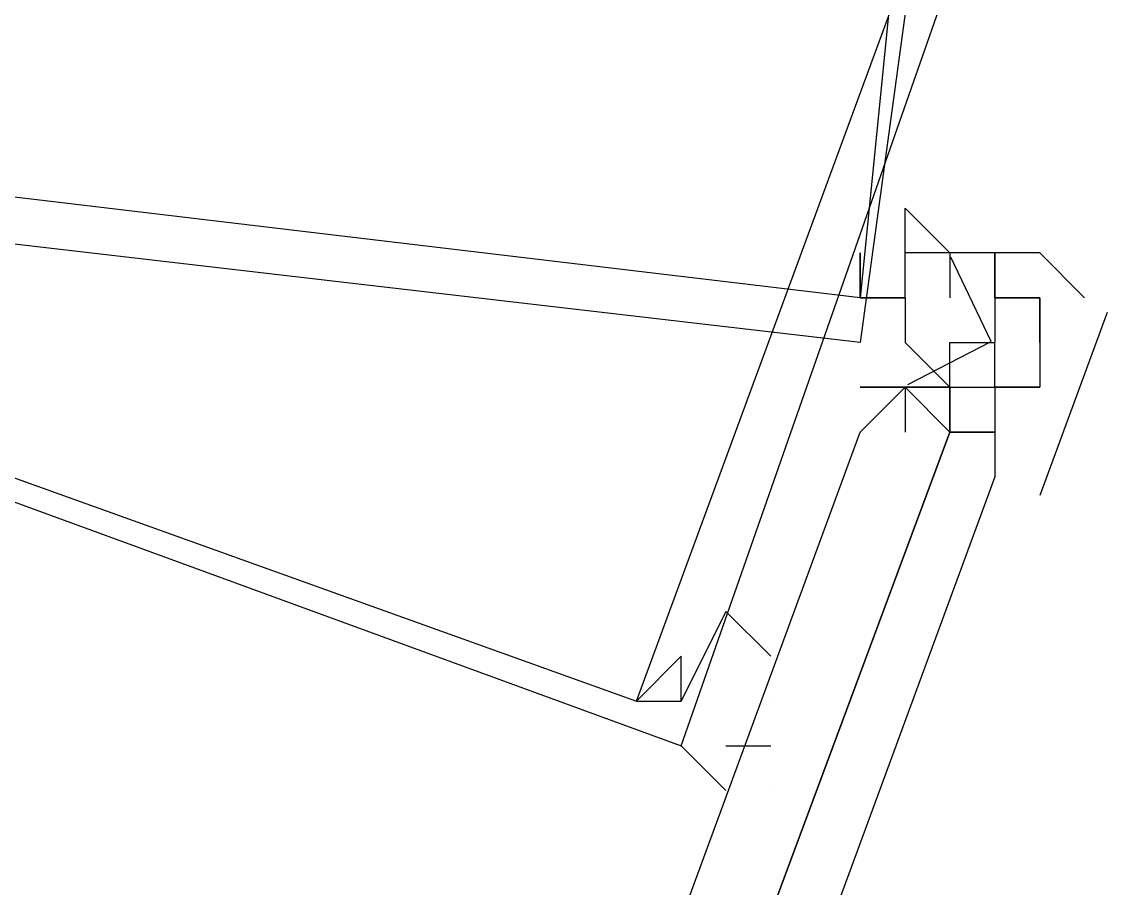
# Model space of a CAD drawing. Header units: feet. Extents: x -84 to 198, y -22 to 181.
# Drawn here: x 137.6038 to 137.9268, y 102.9487 to 103.2066 of the extents above; entities that cross this region are included whole.
import ezdxf

# ---------------------------------------------------------------- set-up
doc = ezdxf.new("R2010")
doc.units = ezdxf.units.FT
doc.layers.add('A-LINEA', color=7, linetype='CONTINUOUS')

msp = doc.modelspace()

# ---------------------------------------------------------------- linework, layer by layer
at = {"layer": 'A-LINEA'}
for p, q in [((137.8667, 103.1378), (137.8667, 103.1378)), ((137.8667, 103.1378), (137.8667, 103.1378)), ((137.8667, 103.1378), (137.8667, 103.1378)), ((137.8667, 103.1378), (137.8667, 103.1378)), ((137.88, 103.1378), (137.88, 103.1378)), ((137.88, 103.1378), (137.88, 103.1244)), ((137.88, 103.1378), (137.88, 103.1378)), ((137.88, 103.1378), (137.88, 103.1378)), ((137.88, 103.1378), (137.88, 103.1378)), ((137.88, 103.1378), (137.88, 103.1378)), ((137.88, 103.1378), (137.88, 103.1378)), ((137.88, 103.1378), (137.88, 103.1244)), ((137.88, 103.1378), (137.88, 103.1378)), ((137.88, 103.1378), (137.88, 103.1378)), ((137.88, 103.1378), (137.88, 103.1378)), ((137.88, 103.1378), (137.88, 103.1378)), ((137.8933, 103.1378), (137.8933, 103.1378)), ((137.8933, 103.1378), (137.8933, 103.1378)), ((137.8933, 103.1378), (137.8933, 103.1378)), ((137.8933, 103.1378), (137.8933, 103.1378)), ((137.8933, 103.1378), (137.8933, 103.1378)), ((137.8933, 103.1378), (137.8933, 103.1378)), ((137.8933, 103.1378), (137.8933, 103.1378)), ((137.8933, 103.1378), (137.8933, 103.1378)), ((137.8933, 103.1378), (137.8933, 103.1378)), ((137.8933, 103.1378), (137.8933, 103.1244)), ((137.8933, 103.1378), (137.8933, 103.1378)), ((137.8933, 103.1378), (137.8933, 103.1378)), ((137.8933, 103.1378), (137.8933, 103.1378)), ((137.8933, 103.1378), (137.8933, 103.1378)), ((137.8933, 103.1378), (137.8933, 103.1378)), ((137.8933, 103.1378), (137.8933, 103.1378)), ((137.8933, 103.1378), (137.8933, 103.1378)), ((137.8933, 103.1378), (137.8933, 103.1378)), ((137.8933, 103.1378), (137.8933, 103.1244)), ((137.8933, 103.1378), (137.8933, 103.1378)), ((137.8933, 103.1378), (137.8933, 103.1378)), ((137.8933, 103.1378), (137.8933, 103.1378)), ((137.8933, 103.1378), (137.8933, 103.1378)), ((137.8933, 103.1378), (137.8933, 103.1378)), ((137.8933, 103.1244), (137.8933, 103.1378)), ((137.8933, 103.1378), (137.8933, 103.1378)), ((137.8933, 103.1378), (137.8933, 103.1378)), ((137.8933, 103.1378), (137.8933, 103.1378)), ((137.8933, 103.1378), (137.8933, 103.1378)), ((137.8933, 103.1378), (137.8933, 103.1378)), ((137.8933, 103.1378), (137.8933, 103.1378)), ((137.8933, 103.1378), (137.8933, 103.1378)), ((137.8933, 103.1378), (137.8933, 103.1378)), ((137.8933, 103.1378), (137.8933, 103.1378)), ((137.8933, 103.1378), (137.8933, 103.1244)), ((137.8933, 103.1378), (137.8933, 103.1378)), ((137.8933, 103.1378), (137.8933, 103.1378)), ((137.8933, 103.1378), (137.8933, 103.1378)), ((137.8933, 103.1378), (137.8933, 103.1378)), ((137.8933, 103.1378), (137.8933, 103.1378)), ((137.8933, 103.1378), (137.8933, 103.1378)), ((137.8933, 103.1378), (137.8933, 103.1378)), ((137.8933, 103.1378), (137.8933, 103.1378)), ((137.8933, 103.1378), (137.8933, 103.1244)), ((137.8933, 103.1378), (137.8933, 103.1378)), ((137.8933, 103.1378), (137.8933, 103.1378)), ((137.8933, 103.1378), (137.8933, 103.1378)), ((137.8933, 103.1378), (137.8933, 103.1378)), ((137.8933, 103.1378), (137.8933, 103.1378)), ((137.8933, 103.1244), (137.8933, 103.1378)), ((137.88, 103.1244), (137.88, 103.1244)), ((137.88, 103.1244), (137.88, 103.1244)), ((137.8933, 103.1244), (137.8933, 103.1244)), ((137.8933, 103.1244), (137.8933, 103.1244)), ((137.8933, 103.1244), (137.8933, 103.1111)), ((137.8933, 103.1244), (137.8933, 103.1244)), ((137.8933, 103.1244), (137.8933, 103.1244)), ((137.8933, 103.1244), (137.8933, 103.1244)), ((137.8933, 103.1244), (137.9067, 103.1244)), ((137.8933, 103.1244), (137.8933, 103.1244)), ((137.8933, 103.1244), (137.8933, 103.1244)), ((137.8933, 103.1244), (137.8933, 103.1244)), ((137.8933, 103.1244), (137.8933, 103.1244)), ((137.8933, 103.1244), (137.8933, 103.1244)), ((137.8933, 103.1244), (137.8933, 103.1111)), ((137.8933, 103.1244), (137.8933, 103.1244)), ((137.8933, 103.1244), (137.8933, 103.1244)), ((137.8933, 103.1244), (137.8933, 103.1111)), ((137.8933, 103.1244), (137.8933, 103.1111)), ((137.8933, 103.1244), (137.8933, 103.1111)), ((137.8933, 103.1244), (137.8933, 103.1244)), ((137.8933, 103.1244), (137.8933, 103.1244)), ((137.8933, 103.1244), (137.8933, 103.1244)), ((137.8933, 103.1244), (137.8933, 103.1244)), ((137.8933, 103.1244), (137.8933, 103.1244)), ((137.8933, 103.1244), (137.8933, 103.1244)), ((137.9067, 103.1244), (137.8933, 103.1244)), ((137.8933, 103.1244), (137.8933, 103.1244)), ((137.8933, 103.1244), (137.8933, 103.1244)), ((137.9067, 103.1244), (137.8933, 103.1244)), ((137.9067, 103.1244), (137.8933, 103.1244)), ((137.8933, 103.1244), (137.8933, 103.1244)), ((137.8933, 103.1244), (137.8933, 103.1244)), ((137.8933, 103.1244), (137.8933, 103.1111)), ((137.8933, 103.1244), (137.8933, 103.1244)), ((137.8933, 103.1244), (137.8933, 103.1244)), ((137.8933, 103.1244), (137.8933, 103.1244)), ((137.8933, 103.1244), (137.9067, 103.1244)), ((137.8933, 103.1244), (137.8933, 103.1244)), ((137.8933, 103.1244), (137.8933, 103.1244)), ((137.8933, 103.1244), (137.8933, 103.1244)), ((137.8933, 103.1244), (137.8933, 103.1244)), ((137.8933, 103.1244), (137.8933, 103.1244)), ((137.8933, 103.1244), (137.8933, 103.1111)), ((137.8933, 103.1244), (137.8933, 103.1244)), ((137.8933, 103.1244), (137.8933, 103.1244)), ((137.8933, 103.1244), (137.8933, 103.1111)), ((137.8933, 103.1244), (137.8933, 103.1111)), ((137.8933, 103.1244), (137.8933, 103.1111)), ((137.8933, 103.1244), (137.8933, 103.1244)), ((137.8933, 103.1244), (137.8933, 103.1244)), ((137.8933, 103.1244), (137.8933, 103.1244)), ((137.8933, 103.1244), (137.8933, 103.1244)), ((137.8933, 103.1244), (137.8933, 103.1244)), ((137.8933, 103.1244), (137.8933, 103.1244)), ((137.9067, 103.1244), (137.8933, 103.1244)), ((137.8933, 103.1244), (137.8933, 103.1244)), ((137.8933, 103.1244), (137.8933, 103.1244)), ((137.9067, 103.1244), (137.8933, 103.1244)), ((137.9067, 103.1244), (137.8933, 103.1244)), ((137.9067, 103.1244), (137.9067, 103.1111)), ((137.9067, 103.1244), (137.9067, 103.1244)), ((137.9067, 103.1244), (137.9067, 103.1244)), ((137.9067, 103.1244), (137.9067, 103.1244)), ((137.9067, 103.1244), (137.9067, 103.1244)), ((137.9067, 103.1244), (137.9067, 103.1244)), ((137.9067, 103.1244), (137.9067, 103.1244)), ((137.9067, 103.1244), (137.9067, 103.1244)), ((137.9067, 103.1244), (137.9067, 103.1244)), ((137.9067, 103.1244), (137.9067, 103.1244)), ((137.9067, 103.1244), (137.9067, 103.1111)), ((137.9067, 103.1244), (137.9067, 103.1244)), ((137.9067, 103.1244), (137.9067, 103.1244)), ((137.9067, 103.1244), (137.9067, 103.1244)), ((137.9067, 103.1244), (137.9067, 103.1244)), ((137.9067, 103.1244), (137.9067, 103.1244)), ((137.9067, 103.1244), (137.9067, 103.1244)), ((137.9067, 103.1244), (137.9067, 103.1244)), ((137.9067, 103.1244), (137.9067, 103.1244)), ((137.9067, 103.1244), (137.9067, 103.1244)), ((137.9067, 103.1244), (137.9067, 103.1244)), ((137.9067, 103.1244), (137.9067, 103.1244)), ((137.9067, 103.1244), (137.9067, 103.1244)), ((137.9067, 103.1244), (137.9067, 103.1244)), ((137.9067, 103.1244), (137.9067, 103.1111)), ((137.9067, 103.1244), (137.9067, 103.1244)), ((137.9067, 103.1244), (137.9067, 103.1244)), ((137.9067, 103.1244), (137.9067, 103.1244)), ((137.9067, 103.1244), (137.9067, 103.1244)), ((137.9067, 103.1244), (137.9067, 103.1244)), ((137.9067, 103.1244), (137.9067, 103.1244)), ((137.9067, 103.1244), (137.9067, 103.1244)), ((137.9067, 103.1244), (137.9067, 103.1244)), ((137.9067, 103.1244), (137.9067, 103.1244)), ((137.9067, 103.1244), (137.9067, 103.1111)), ((137.9067, 103.1244), (137.9067, 103.1244)), ((137.9067, 103.1244), (137.9067, 103.1244)), ((137.9067, 103.1244), (137.9067, 103.1244)), ((137.9067, 103.1244), (137.9067, 103.1244)), ((137.9067, 103.1244), (137.9067, 103.1244)), ((137.9067, 103.1244), (137.9067, 103.1244)), ((137.9067, 103.1244), (137.9067, 103.1244)), ((137.9067, 103.1244), (137.9067, 103.1244)), ((137.9067, 103.1244), (137.9067, 103.1244)), ((137.9067, 103.1244), (137.9067, 103.1244)), ((137.9067, 103.1244), (137.9067, 103.1244)), ((137.9067, 103.1244), (137.9067, 103.1244)), ((137.9067, 103.1244), (137.9067, 103.1244)), ((137.92, 103.1244), (137.92, 103.1244)), ((137.92, 103.1244), (137.92, 103.1244)), ((137.9268, 103.12), (137.9067, 103.0656)), ((137.9268, 103.12), (137.9067, 103.0656)), ((137.88, 103.1111), (137.88, 103.1111)), ((137.88, 103.1111), (137.88, 103.1111)), ((137.88, 103.1111), (137.88, 103.1111)), ((137.88, 103.0978), (137.88, 103.1111)), ((137.88, 103.1111), (137.8933, 103.1111)), ((137.88, 103.1111), (137.88, 103.1111)), ((137.88, 103.1111), (137.88, 103.1111)), ((137.88, 103.1111), (137.88, 103.1111)), ((137.88, 103.0978), (137.88, 103.1111)), ((137.88, 103.1111), (137.8933, 103.1111)), ((137.8933, 103.1111), (137.8933, 103.1111)), ((137.8933, 103.1111), (137.8933, 103.1111)), ((137.8933, 103.1111), (137.8933, 103.1111)), ((137.8933, 103.1111), (137.8933, 103.1111)), ((137.8933, 103.1111), (137.8933, 103.1111)), ((137.8933, 103.1111), (137.8933, 103.1111)), ((137.8933, 103.1111), (137.8933, 103.1111)), ((137.8933, 103.1111), (137.8933, 103.1111)), ((137.8933, 103.1111), (137.8933, 103.1111)), ((137.8933, 103.1111), (137.8933, 103.1111)), ((137.8933, 103.1111), (137.8933, 103.1111)), ((137.8933, 103.1111), (137.8933, 103.1111)), ((137.8933, 103.1111), (137.8933, 103.1111)), ((137.8933, 103.1111), (137.8933, 103.1111)), ((137.8933, 103.1111), (137.8933, 103.1111)), ((137.8933, 103.1111), (137.8933, 103.1111)), ((137.8933, 103.1111), (137.8933, 103.1111)), ((137.8933, 103.1111), (137.8933, 103.1111)), ((137.8933, 103.1111), (137.8933, 103.1111)), ((137.8933, 103.1111), (137.8933, 103.1111)), ((137.8933, 103.1111), (137.8933, 103.1111)), ((137.8933, 103.1111), (137.8933, 103.1111)), ((137.8933, 103.1111), (137.8933, 103.1111)), ((137.8933, 103.1111), (137.8933, 103.1111)), ((137.8933, 103.1111), (137.8933, 103.1111)), ((137.8933, 103.1111), (137.8933, 103.1111)), ((137.8933, 103.0978), (137.8933, 103.1111)), ((137.8933, 103.1111), (137.8933, 103.1111)), ((137.8933, 103.1111), (137.8933, 103.1111)), ((137.8933, 103.0978), (137.8933, 103.1111)), ((137.8933, 103.1111), (137.8933, 103.1111)), ((137.8933, 103.1111), (137.8933, 103.1111)), ((137.8933, 103.1111), (137.8933, 103.1111)), ((137.8933, 103.1111), (137.8933, 103.1111)), ((137.8933, 103.1111), (137.8933, 103.1111)), ((137.8933, 103.1111), (137.8933, 103.1111)), ((137.8933, 103.1111), (137.8933, 103.1111)), ((137.8933, 103.1111), (137.8933, 103.1111)), ((137.8933, 103.1111), (137.8933, 103.1111)), ((137.8933, 103.1111), (137.8933, 103.1111)), ((137.8933, 103.1111), (137.8933, 103.1111)), ((137.8933, 103.1111), (137.8933, 103.1111)), ((137.8933, 103.1111), (137.8933, 103.1111)), ((137.8933, 103.1111), (137.8933, 103.1111)), ((137.8933, 103.1111), (137.8933, 103.1111)), ((137.8933, 103.1111), (137.8933, 103.1111)), ((137.8933, 103.1111), (137.8933, 103.1111)), ((137.8933, 103.1111), (137.8933, 103.1111)), ((137.8933, 103.1111), (137.8933, 103.1111)), ((137.8933, 103.1111), (137.8933, 103.1111)), ((137.8933, 103.1111), (137.8933, 103.1111)), ((137.8933, 103.1111), (137.8933, 103.1111)), ((137.8933, 103.1111), (137.8933, 103.1111)), ((137.8933, 103.1111), (137.8933, 103.1111)), ((137.8933, 103.1111), (137.8933, 103.1111)), ((137.8933, 103.1111), (137.8933, 103.1111)), ((137.8933, 103.1111), (137.8933, 103.1111)), ((137.8933, 103.1111), (137.8933, 103.1111)), ((137.8933, 103.1111), (137.8933, 103.1111)), ((137.8933, 103.0978), (137.8933, 103.1111)), ((137.8933, 103.1111), (137.8933, 103.1111)), ((137.8933, 103.1111), (137.8933, 103.1111)), ((137.8933, 103.0978), (137.8933, 103.1111)), ((137.8933, 103.1111), (137.8933, 103.1111)), ((137.8933, 103.1111), (137.8933, 103.1111)), ((137.8933, 103.1111), (137.8933, 103.1111)), ((137.9067, 103.1111), (137.9067, 103.1111)), ((137.9067, 103.1111), (137.9067, 103.0978)), ((137.9067, 103.1111), (137.9067, 103.1111)), ((137.9067, 103.1111), (137.9067, 103.1111)), ((137.9067, 103.1111), (137.9067, 103.1111)), ((137.9067, 103.1111), (137.9067, 103.1111)), ((137.9067, 103.1111), (137.9067, 103.1111)), ((137.9067, 103.1111), (137.9067, 103.1111)), ((137.9067, 103.1111), (137.9067, 103.1111)), ((137.9067, 103.1111), (137.9067, 103.1111)), ((137.9067, 103.1111), (137.9067, 103.1111)), ((137.9067, 103.1111), (137.9067, 103.0978)), ((137.9067, 103.1111), (137.9067, 103.1111)), ((137.9067, 103.1111), (137.9067, 103.1111)), ((137.9067, 103.1111), (137.9067, 103.1111)), ((137.9067, 103.1111), (137.9067, 103.1111)), ((137.9067, 103.1111), (137.9067, 103.1111)), ((137.9067, 103.1111), (137.9067, 103.1111)), ((137.9067, 103.1111), (137.9067, 103.1111)), ((137.9067, 103.1111), (137.9067, 103.1111)), ((137.8533, 103.0978), (137.8533, 103.0978)), ((137.8533, 103.0978), (137.8533, 103.0978)), ((137.8533, 103.0978), (137.8533, 103.0978)), ((137.8533, 103.0978), (137.8667, 103.0978)), ((137.8667, 103.0978), (137.8533, 103.0978)), ((137.8533, 103.0978), (137.8533, 103.0978)), ((137.8533, 103.0978), (137.8533, 103.0978)), ((137.8533, 103.0978), (137.8533, 103.0978)), ((137.8533, 103.0978), (137.8667, 103.0978)), ((137.8667, 103.0978), (137.8533, 103.0978)), ((137.8667, 103.0978), (137.8667, 103.0978)), ((137.8667, 103.0978), (137.8667, 103.0978)), ((137.8667, 103.0978), (137.8667, 103.0844)), ((137.8667, 103.0978), (137.8667, 103.0978)), ((137.8667, 103.0978), (137.8667, 103.0978)), ((137.8667, 103.0978), (137.8667, 103.0978)), ((137.88, 103.0978), (137.8667, 103.0978)), ((137.8667, 103.0978), (137.88, 103.0978)), ((137.8667, 103.0978), (137.8667, 103.0978)), ((137.8667, 103.0978), (137.8667, 103.0978)), ((137.8667, 103.0978), (137.8667, 103.0978)), ((137.8667, 103.0978), (137.8667, 103.0978)), ((137.8667, 103.0978), (137.8667, 103.0844)), ((137.8667, 103.0978), (137.8667, 103.0978)), ((137.8667, 103.0978), (137.8667, 103.0978)), ((137.8667, 103.0978), (137.8667, 103.0978)), ((137.88, 103.0978), (137.8667, 103.0978)), ((137.8667, 103.0978), (137.88, 103.0978)), ((137.8667, 103.0978), (137.8667, 103.0978)), ((137.8667, 103.0978), (137.8667, 103.0978)), ((137.88, 103.0978), (137.88, 103.0978)), ((137.88, 103.0978), (137.8933, 103.0978)), ((137.88, 103.0978), (137.88, 103.0978)), ((137.88, 103.0978), (137.88, 103.0978)), ((137.88, 103.0978), (137.88, 103.0978)), ((137.88, 103.0978), (137.88, 103.0978)), ((137.88, 103.0978), (137.88, 103.0978)), ((137.88, 103.0978), (137.88, 103.0844)), ((137.88, 103.0978), (137.88, 103.0978)), ((137.88, 103.0978), (137.88, 103.0978)), ((137.88, 103.0978), (137.88, 103.0978)), ((137.88, 103.0978), (137.88, 103.0978)), ((137.88, 103.0978), (137.88, 103.0978)), ((137.88, 103.0978), (137.88, 103.0978)), ((137.88, 103.0978), (137.88, 103.0978)), ((137.88, 103.0978), (137.88, 103.0978)), ((137.88, 103.0978), (137.88, 103.0978)), ((137.88, 103.0978), (137.88, 103.0978)), ((137.88, 103.0978), (137.88, 103.0978)), ((137.88, 103.0978), (137.88, 103.0978)), ((137.88, 103.0978), (137.88, 103.0978)), ((137.88, 103.0978), (137.88, 103.0978)), ((137.88, 103.0978), (137.88, 103.0978)), ((137.88, 103.0978), (137.8933, 103.0978)), ((137.88, 103.0978), (137.88, 103.0978)), ((137.88, 103.0978), (137.88, 103.0978)), ((137.88, 103.0978), (137.88, 103.0978)), ((137.88, 103.0978), (137.88, 103.0978)), ((137.88, 103.0978), (137.88, 103.0978)), ((137.88, 103.0978), (137.88, 103.0844)), ((137.88, 103.0978), (137.88, 103.0978)), ((137.88, 103.0978), (137.88, 103.0978)), ((137.88, 103.0978), (137.88, 103.0978)), ((137.88, 103.0978), (137.88, 103.0978)), ((137.88, 103.0978), (137.88, 103.0978)), ((137.88, 103.0978), (137.88, 103.0978)), ((137.88, 103.0978), (137.88, 103.0978)), ((137.88, 103.0978), (137.88, 103.0978)), ((137.88, 103.0978), (137.88, 103.0978)), ((137.88, 103.0978), (137.88, 103.0978)), ((137.88, 103.0978), (137.88, 103.0978)), ((137.88, 103.0978), (137.88, 103.0978)), ((137.88, 103.0978), (137.88, 103.0978)), ((137.88, 103.0978), (137.88, 103.0978)), ((137.8933, 103.0978), (137.8933, 103.0978)), ((137.8933, 103.0978), (137.8933, 103.0978)), ((137.8933, 103.0978), (137.8933, 103.0978)), ((137.8933, 103.0978), (137.8933, 103.0978)), ((137.8933, 103.0978), (137.8933, 103.0978)), ((137.8933, 103.0978), (137.8933, 103.0978)), ((137.8933, 103.0978), (137.8933, 103.0978)), ((137.8933, 103.0978), (137.8933, 103.0978)), ((137.8933, 103.0978), (137.8933, 103.0978)), ((137.8933, 103.0978), (137.8933, 103.0978)), ((137.8933, 103.0978), (137.8933, 103.0978)), ((137.8933, 103.0978), (137.8933, 103.0978)), ((137.8933, 103.0978), (137.8933, 103.0978)), ((137.8933, 103.0978), (137.8933, 103.0978)), ((137.8933, 103.0978), (137.8933, 103.0978)), ((137.8933, 103.0978), (137.8933, 103.0978)), ((137.8933, 103.0978), (137.8933, 103.0978)), ((137.8933, 103.0978), (137.8933, 103.0978)), ((137.8933, 103.0978), (137.8933, 103.0978)), ((137.8933, 103.0978), (137.8933, 103.0978)), ((137.8933, 103.0978), (137.8933, 103.0978)), ((137.8933, 103.0978), (137.8933, 103.0978)), ((137.8933, 103.0978), (137.8933, 103.0978)), ((137.8933, 103.0978), (137.8933, 103.0978)), ((137.8933, 103.0978), (137.8933, 103.0978)), ((137.8933, 103.0978), (137.8933, 103.0978)), ((137.8933, 103.0978), (137.8933, 103.0978)), ((137.9067, 103.0978), (137.8933, 103.0978)), ((137.8933, 103.0978), (137.8933, 103.0978)), ((137.9067, 103.0978), (137.8933, 103.0978)), ((137.8933, 103.0978), (137.8933, 103.0978)), ((137.8933, 103.0978), (137.9067, 103.0978)), ((137.8933, 103.0978), (137.8933, 103.0978)), ((137.8933, 103.0978), (137.9067, 103.0978)), ((137.8933, 103.0978), (137.8933, 103.0978)), ((137.8933, 103.0978), (137.8933, 103.0978)), ((137.8933, 103.0978), (137.8933, 103.0978)), ((137.8933, 103.0978), (137.8933, 103.0978)), ((137.8933, 103.0978), (137.8933, 103.0978)), ((137.8933, 103.0978), (137.8933, 103.0978)), ((137.8933, 103.0978), (137.8933, 103.0978)), ((137.8933, 103.0978), (137.8933, 103.0978)), ((137.8933, 103.0978), (137.8933, 103.0978)), ((137.8933, 103.0978), (137.8933, 103.0978)), ((137.8933, 103.0978), (137.8933, 103.0978)), ((137.8933, 103.0978), (137.8933, 103.0978)), ((137.8933, 103.0978), (137.8933, 103.0978)), ((137.8933, 103.0978), (137.8933, 103.0978)), ((137.8933, 103.0978), (137.8933, 103.0978)), ((137.8933, 103.0978), (137.8933, 103.0978)), ((137.8933, 103.0978), (137.8933, 103.0978)), ((137.8933, 103.0978), (137.8933, 103.0978)), ((137.8933, 103.0978), (137.8933, 103.0978)), ((137.8933, 103.0978), (137.8933, 103.0978)), ((137.8933, 103.0978), (137.8933, 103.0978)), ((137.8933, 103.0978), (137.8933, 103.0978)), ((137.8933, 103.0978), (137.8933, 103.0978)), ((137.8933, 103.0978), (137.8933, 103.0978)), ((137.8933, 103.0978), (137.8933, 103.0978)), ((137.8933, 103.0978), (137.8933, 103.0978)), ((137.8933, 103.0978), (137.8933, 103.0978)), ((137.8933, 103.0978), (137.8933, 103.0978)), ((137.9067, 103.0978), (137.8933, 103.0978)), ((137.8933, 103.0978), (137.8933, 103.0978)), ((137.9067, 103.0978), (137.8933, 103.0978)), ((137.8933, 103.0978), (137.8933, 103.0978)), ((137.8933, 103.0978), (137.9067, 103.0978)), ((137.8933, 103.0978), (137.8933, 103.0978)), ((137.8933, 103.0978), (137.9067, 103.0978)), ((137.8933, 103.0978), (137.8933, 103.0978)), ((137.9067, 103.0978), (137.9067, 103.0978)), ((137.9067, 103.0978), (137.9067, 103.0978)), ((137.9067, 103.0978), (137.9067, 103.0978)), ((137.9067, 103.0978), (137.9067, 103.0978)), ((137.9067, 103.0978), (137.9067, 103.0978)), ((137.9067, 103.0978), (137.9067, 103.0978)), ((137.9067, 103.0978), (137.9067, 103.0978)), ((137.9067, 103.0978), (137.9067, 103.0978)), ((137.9067, 103.0978), (137.9067, 103.0978)), ((137.9067, 103.0978), (137.9067, 103.0978)), ((137.9067, 103.0978), (137.9067, 103.0978)), ((137.9067, 103.0978), (137.9067, 103.0978)), ((137.9067, 103.0978), (137.9067, 103.0978)), ((137.9067, 103.0978), (137.9067, 103.0978)), ((137.9067, 103.0978), (137.9067, 103.0978)), ((137.9067, 103.0978), (137.9067, 103.0978)), ((137.9067, 103.0978), (137.9067, 103.0978)), ((137.9067, 103.0978), (137.9067, 103.0978)), ((137.9067, 103.0978), (137.9067, 103.0978)), ((137.9067, 103.0978), (137.9067, 103.0978)), ((137.8667, 103.0844), (137.8667, 103.0844)), ((137.8667, 103.0844), (137.8667, 103.0844)), ((137.88, 103.0844), (137.88, 103.0844)), ((137.88, 103.0844), (137.88, 103.0844)), ((137.88, 103.0844), (137.88, 103.0844)), ((137.88, 103.0844), (137.88, 103.0844)), ((137.88, 103.0844), (137.88, 103.0844)), ((137.88, 103.0844), (137.88, 103.0844)), ((137.88, 103.0844), (137.88, 103.0844)), ((137.88, 103.0844), (137.88, 103.0844)), ((137.88, 103.0844), (137.88, 103.0844)), ((137.88, 103.0844), (137.88, 103.0844)), ((137.88, 103.0844), (137.88, 103.0844)), ((137.88, 103.0844), (137.88, 103.0844)), ((137.88, 103.0844), (137.8933, 103.0844)), ((137.88, 103.0844), (137.88, 103.0844)), ((137.8933, 103.0844), (137.88, 103.0844)), ((137.88, 103.0844), (137.88, 103.0844)), ((137.88, 103.0844), (137.88, 103.0844)), ((137.88, 103.0844), (137.88, 103.0844)), ((137.88, 103.0844), (137.88, 103.0844)), ((137.88, 103.0844), (137.88, 103.0844)), ((137.88, 103.0844), (137.88, 103.0844)), ((137.88, 103.0844), (137.88, 103.0844)), ((137.88, 103.0844), (137.88, 103.0844)), ((137.88, 103.0844), (137.88, 103.0844)), ((137.88, 103.0844), (137.88, 103.0844)), ((137.88, 103.0844), (137.88, 103.0844)), ((137.88, 103.0844), (137.88, 103.0844)), ((137.88, 103.0844), (137.88, 103.0844)), ((137.88, 103.0844), (137.8933, 103.0844)), ((137.88, 103.0844), (137.88, 103.0844)), ((137.8933, 103.0844), (137.88, 103.0844)), ((137.88, 103.0844), (137.88, 103.0844)), ((137.8933, 103.0844), (137.8933, 103.0844)), ((137.8933, 103.0844), (137.8933, 103.0844)), ((137.8933, 103.0844), (137.8933, 103.0844)), ((137.8933, 103.0844), (137.8933, 103.0844)), ((137.8933, 103.0844), (137.8933, 103.0844)), ((137.8933, 103.0844), (137.8933, 103.0844)), ((137.8933, 103.0844), (137.8933, 103.0844)), ((137.8933, 103.0844), (137.8933, 103.0844)), ((137.8933, 103.0844), (137.8933, 103.0844)), ((137.8933, 103.0844), (137.8933, 103.0844)), ((137.8933, 103.0844), (137.8933, 103.0844)), ((137.8933, 103.0844), (137.8933, 103.0844)), ((137.8933, 103.0844), (137.8933, 103.0844)), ((137.8933, 103.0844), (137.8933, 103.0844)), ((137.8933, 103.0844), (137.8933, 103.0844)), ((137.8933, 103.0844), (137.8933, 103.0844)), ((137.8933, 103.0844), (137.8933, 103.0844)), ((137.8933, 103.0844), (137.8933, 103.0844)), ((137.8933, 103.0844), (137.8933, 103.0844)), ((137.8933, 103.0844), (137.8933, 103.0844)), ((137.8933, 103.0844), (137.8933, 103.0844)), ((137.8933, 103.0844), (137.8933, 103.0844)), ((137.8933, 103.0844), (137.8933, 103.0844)), ((137.8933, 103.0844), (137.8933, 103.0844)), ((137.8933, 103.0844), (137.8933, 103.0844)), ((137.8933, 103.0844), (137.8933, 103.0844)), ((137.8933, 103.0844), (137.8933, 103.0844)), ((137.8933, 103.0844), (137.8933, 103.0844)), ((137.8933, 103.0844), (137.8933, 103.0844)), ((137.8933, 103.0844), (137.8933, 103.0844)), ((137.8933, 103.0844), (137.8933, 103.0844)), ((137.8933, 103.0844), (137.8933, 103.0844)), ((137.8933, 103.0844), (137.8933, 103.0844)), ((137.8933, 103.0844), (137.8933, 103.0844)), ((137.8933, 103.0844), (137.8933, 103.0844)), ((137.8933, 103.0844), (137.8933, 103.0844)), ((137.8933, 103.0844), (137.8933, 103.0844)), ((137.8933, 103.0844), (137.8933, 103.0844)), ((137.8933, 103.0844), (137.8933, 103.0844)), ((137.8933, 103.0844), (137.8933, 103.0844)), ((137.8933, 103.0844), (137.8933, 103.0844)), ((137.8933, 103.0844), (137.8933, 103.0844)), ((137.8933, 103.0844), (137.8933, 103.0844)), ((137.8933, 103.0844), (137.8933, 103.0844)), ((137.8933, 103.0844), (137.8933, 103.0844)), ((137.8933, 103.0844), (137.8933, 103.0844)), ((137.8267, 103.0044), (137.8267, 103.0044)), ((137.8267, 103.0044), (137.8267, 103.0044)), ((137.8267, 103.0044), (137.8267, 103.0044)), ((137.8267, 103.0044), (137.8267, 103.0044)), ((137.8267, 102.9778), (137.8267, 102.9778)), ((137.8267, 102.9778), (137.8267, 102.9778))]:
    msp.add_line(p, q, dxfattribs=at)
for points in [[(137.28, 103.1778), (137.32, 103.4711), (137.8933, 103.4044), (137.8533, 103.1111), (137.28, 103.1778)], [(137.28, 103.1778), (137.32, 103.4711), (137.8933, 103.4044), (137.8533, 103.1111), (137.28, 103.1778)], [(137.3467, 103.4578), (137.2533, 103.1911), (137.8, 102.9911), (137.8933, 103.2578), (137.3467, 103.4578)], [(137.3467, 103.4578), (137.2533, 103.1911), (137.8, 102.9911), (137.8933, 103.2578), (137.3467, 103.4578)], [(137.2933, 103.1911), (137.3333, 103.4578), (137.88, 103.3911), (137.8533, 103.1244), (137.2933, 103.1911)], [(137.2933, 103.1911), (137.3333, 103.4578), (137.88, 103.3911), (137.8533, 103.1244), (137.2933, 103.1911)], [(137.36, 103.4444), (137.2667, 103.1911), (137.7867, 103.0044), (137.88, 103.2578), (137.36, 103.4444)], [(137.36, 103.4444), (137.2667, 103.1911), (137.7867, 103.0044), (137.88, 103.2578), (137.36, 103.4444)], [(137.8667, 103.1244), (137.8667, 103.1511), (137.8667, 103.1511), (137.88, 103.1378), (137.88, 103.1378), (137.88, 103.1378)], [(137.8667, 103.1244), (137.8667, 103.1511), (137.8667, 103.1511), (137.88, 103.1378), (137.88, 103.1378), (137.88, 103.1378)], [(137.8667, 103.1244), (137.8533, 103.1244), (137.8533, 103.1378), (137.8533, 103.1378), (137.8533, 103.1244), (137.8533, 103.1244), (137.8533, 103.1244), (137.8533, 103.1244), (137.8533, 103.1244), (137.8667, 103.1244), (137.8667, 103.1244), (137.8667, 103.1111), (137.8667, 103.1111), (137.88, 103.0978), (137.88, 103.0978)], [(137.8667, 103.1244), (137.8533, 103.1244), (137.8533, 103.1378), (137.8533, 103.1378), (137.8533, 103.1244), (137.8533, 103.1244), (137.8533, 103.1244), (137.8533, 103.1244), (137.8533, 103.1244), (137.8667, 103.1244), (137.8667, 103.1244), (137.8667, 103.1111), (137.8667, 103.1111), (137.88, 103.0978), (137.88, 103.0978)], [(137.92, 103.1244), (137.9067, 103.1378), (137.8933, 103.1378), (137.88, 103.1378), (137.8667, 103.1378)], [(137.92, 103.1244), (137.9067, 103.1378), (137.8933, 103.1378), (137.88, 103.1378), (137.8667, 103.1378)], [(137.8675, 103.0986), (137.8923, 103.1114), (137.8803, 103.1365)], [(137.8675, 103.0986), (137.8923, 103.1114), (137.8803, 103.1365)], [(137.88, 103.1244), (137.88, 103.1244), (137.88, 103.1244)], [(137.88, 103.1244), (137.88, 103.1244), (137.88, 103.1244)], [(137.9067, 103.1111), (137.9067, 103.1111), (137.9067, 103.1244)], [(137.9067, 103.1244), (137.9067, 103.1111), (137.9067, 103.1244)], [(137.9067, 103.1244), (137.9067, 103.1111), (137.9067, 103.1244)], [(137.9067, 103.1111), (137.9067, 103.1111), (137.9067, 103.1244)], [(137.9067, 103.1244), (137.9067, 103.1111), (137.9067, 103.1244)], [(137.9067, 103.1244), (137.9067, 103.1111), (137.9067, 103.1244)], [(137.88, 103.1111), (137.88, 103.1111), (137.88, 103.1111)], [(137.88, 103.1111), (137.88, 103.1111), (137.88, 103.1111)], [(137.88, 103.0844), (136.68, 99.8578), (136.6667, 99.8578), (137.8533, 103.0844), (137.8667, 103.0978), (137.88, 103.0844)], [(137.88, 103.0844), (136.68, 99.8578), (136.6667, 99.8578), (137.8533, 103.0844), (137.8667, 103.0978), (137.88, 103.0844)], [(137.8533, 103.0978), (137.8667, 103.0978), (137.88, 103.0844), (137.8933, 103.0844), (137.8933, 103.0711)], [(137.8533, 103.0978), (137.8667, 103.0978), (137.88, 103.0844), (137.8933, 103.0844), (137.8933, 103.0711)], [(137.88, 103.0844), (137.88, 103.0978), (137.8933, 103.0978)], [(137.8933, 103.0978), (137.8933, 103.0844), (137.88, 103.0844)], [(137.88, 103.0844), (137.88, 103.0978), (137.8933, 103.0978)], [(137.8933, 103.0978), (137.8933, 103.0844), (137.88, 103.0844)], [(137.8933, 103.0711), (136.7067, 99.8444), (136.6933, 99.8444), (136.68, 99.8578), (137.88, 103.0844), (137.8933, 103.0844), (137.8933, 103.0711)], [(137.8933, 103.0711), (136.7067, 99.8444), (136.6933, 99.8444), (136.68, 99.8578), (137.88, 103.0844), (137.8933, 103.0844), (137.8933, 103.0711)], [(137.8267, 103.0178), (137.8267, 103.0178), (137.8267, 103.0178), (137.8133, 103.0311), (137.8133, 103.0311), (137.8, 103.0044), (137.8, 103.0044), (137.8, 103.0044), (137.8, 103.0178), (137.8, 103.0178), (137.7867, 103.0044), (137.7867, 103.0044), (137.8, 103.0044), (137.8, 103.0044), (137.8, 103.0044), (137.8, 103.0044), (137.8, 103.0044)], [(137.8267, 103.0178), (137.8267, 103.0178), (137.8267, 103.0178), (137.8133, 103.0311), (137.8133, 103.0311), (137.8, 103.0044), (137.8, 103.0044), (137.8, 103.0044), (137.8, 103.0178), (137.8, 103.0178), (137.7867, 103.0044), (137.7867, 103.0044), (137.8, 103.0044), (137.8, 103.0044), (137.8, 103.0044), (137.8, 103.0044), (137.8, 103.0044)], [(137.8, 102.9911), (137.8, 102.9911), (137.8, 102.9911), (137.8133, 102.9778), (137.8133, 102.9778)], [(137.8, 102.9911), (137.8, 102.9911), (137.8, 102.9911), (137.8133, 102.9778), (137.8133, 102.9778)], [(137.8133, 102.9911), (137.8267, 102.9911), (137.8267, 102.9911)], [(137.8133, 102.9911), (137.8267, 102.9911), (137.8267, 102.9911)]]:
    msp.add_lwpolyline(points, dxfattribs=at)
for points in [[(137.8667, 103.1244), (137.8533, 103.1244), (137.8533, 103.1244), (137.8667, 103.1244)], [(137.8667, 103.1244), (137.8533, 103.1244), (137.8533, 103.1244), (137.8667, 103.1244)], [(137.8, 103.0044), (137.8, 103.0044), (137.8, 103.0044), (137.8, 103.0044)], [(137.8, 103.0044), (137.8, 103.0044), (137.8, 103.0044), (137.8, 103.0044)]]:
    msp.add_lwpolyline(points, close=True, dxfattribs=at)

doc.saveas('drawing.dxf')
